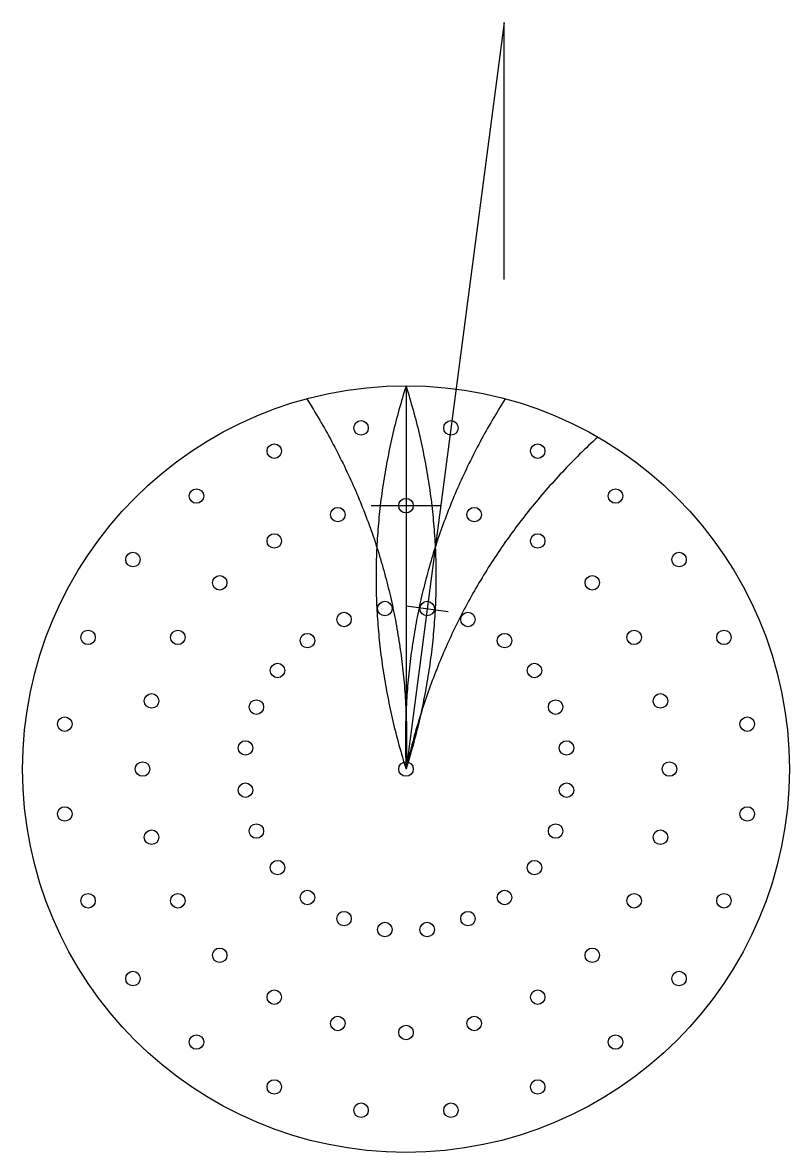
# Model space of a CAD drawing. Header units: millimetres. Extents: x -320 to 320, y -320 to 623.
import ezdxf

# ---------------------------------------------------------------- set-up
doc = ezdxf.new("R2010")
doc.units = ezdxf.units.MM
doc.layers.get('0').update_dxf_attribs({"linetype": 'CONTINUOUS'})

msp = doc.modelspace()

# ---------------------------------------------------------------- linework, layer by layer
for p, q in [((82.04, 623.13), (0, 0)), ((82.04, 408.75), (82.04, 623.13)), ((0, 320), (0, 0)), ((-28.95, 219.88), (28.95, 219.88)), ((0, 136.31), (35.28, 131.66))]:
    msp.add_line(p, q)
for centre, radius in [((0, 0), 320), ((-37.49, 284.8), 6.05), ((37.49, 284.8), 6.05), ((-109.93, 265.39), 6.05), ((109.93, 265.39), 6.05), ((-174.87, 227.9), 6.05), ((174.87, 227.9), 6.05), ((-56.91, 212.38), 6.05), ((0, 219.88), 6.05), ((56.91, 212.38), 6.05), ((-109.94, 190.42), 6.05), ((109.94, 190.42), 6.05), ((-227.9, 174.87), 6.05), ((227.9, 174.87), 6.05), ((-155.48, 155.48), 6.05), ((155.48, 155.48), 6.05), ((-17.64, 133.99), 6.05), ((17.64, 133.99), 6.05), ((-51.72, 124.85), 6.05), ((51.72, 124.85), 6.05), ((-265.39, 109.93), 6.05), ((-190.42, 109.94), 6.05), ((-82.27, 107.22), 6.05), ((82.27, 107.22), 6.05), ((190.42, 109.94), 6.05), ((265.39, 109.93), 6.05), ((-107.22, 82.27), 6.05), ((107.22, 82.27), 6.05), ((-212.38, 56.91), 6.05), ((-124.85, 51.72), 6.05), ((124.85, 51.72), 6.05), ((212.38, 56.91), 6.05), ((-284.8, 37.49), 6.05), ((284.8, 37.49), 6.05), ((-133.99, 17.64), 6.05), ((133.99, 17.64), 6.05), ((-219.88, 0), 6.05), ((0, 0), 6.05), ((219.88, 0), 6.05), ((-133.99, -17.64), 6.05), ((133.99, -17.64), 6.05), ((-284.8, -37.49), 6.05), ((284.8, -37.49), 6.05), ((-124.85, -51.72), 6.05), ((124.85, -51.72), 6.05), ((-212.38, -56.91), 6.05), ((212.38, -56.91), 6.05), ((-107.22, -82.27), 6.05), ((107.22, -82.27), 6.05), ((-82.27, -107.22), 6.05), ((82.27, -107.22), 6.05), ((-265.39, -109.93), 6.05), ((-190.42, -109.94), 6.05), ((190.42, -109.94), 6.05), ((265.39, -109.93), 6.05), ((-51.72, -124.85), 6.05), ((51.72, -124.85), 6.05), ((-17.64, -133.99), 6.05), ((17.64, -133.99), 6.05), ((-155.48, -155.48), 6.05), ((155.48, -155.48), 6.05), ((-227.9, -174.87), 6.05), ((227.9, -174.87), 6.05), ((-109.94, -190.42), 6.05), ((109.94, -190.42), 6.05), ((-56.91, -212.38), 6.05), ((56.91, -212.38), 6.05), ((0, -219.88), 6.05), ((-174.87, -227.9), 6.05), ((174.87, -227.9), 6.05), ((-109.93, -265.39), 6.05), ((109.93, -265.39), 6.05), ((-37.49, -284.8), 6.05), ((37.49, -284.8), 6.05)]:
    msp.add_circle(centre, radius)
for points in [[(0, 320), (-50, 160), (0, 0)], [(0, 320), (50, 160), (0, 0)], [(-82.82, 309.1), (6.89, 167.49), (0, 0)], [(82.82, 309.1), (-6.89, 167.49), (0, 0)], [(160, 277.13), (36.7, 163.56), (0, 0)]]:
    msp.add_open_spline(points, degree=2)

doc.saveas('drawing.dxf')
